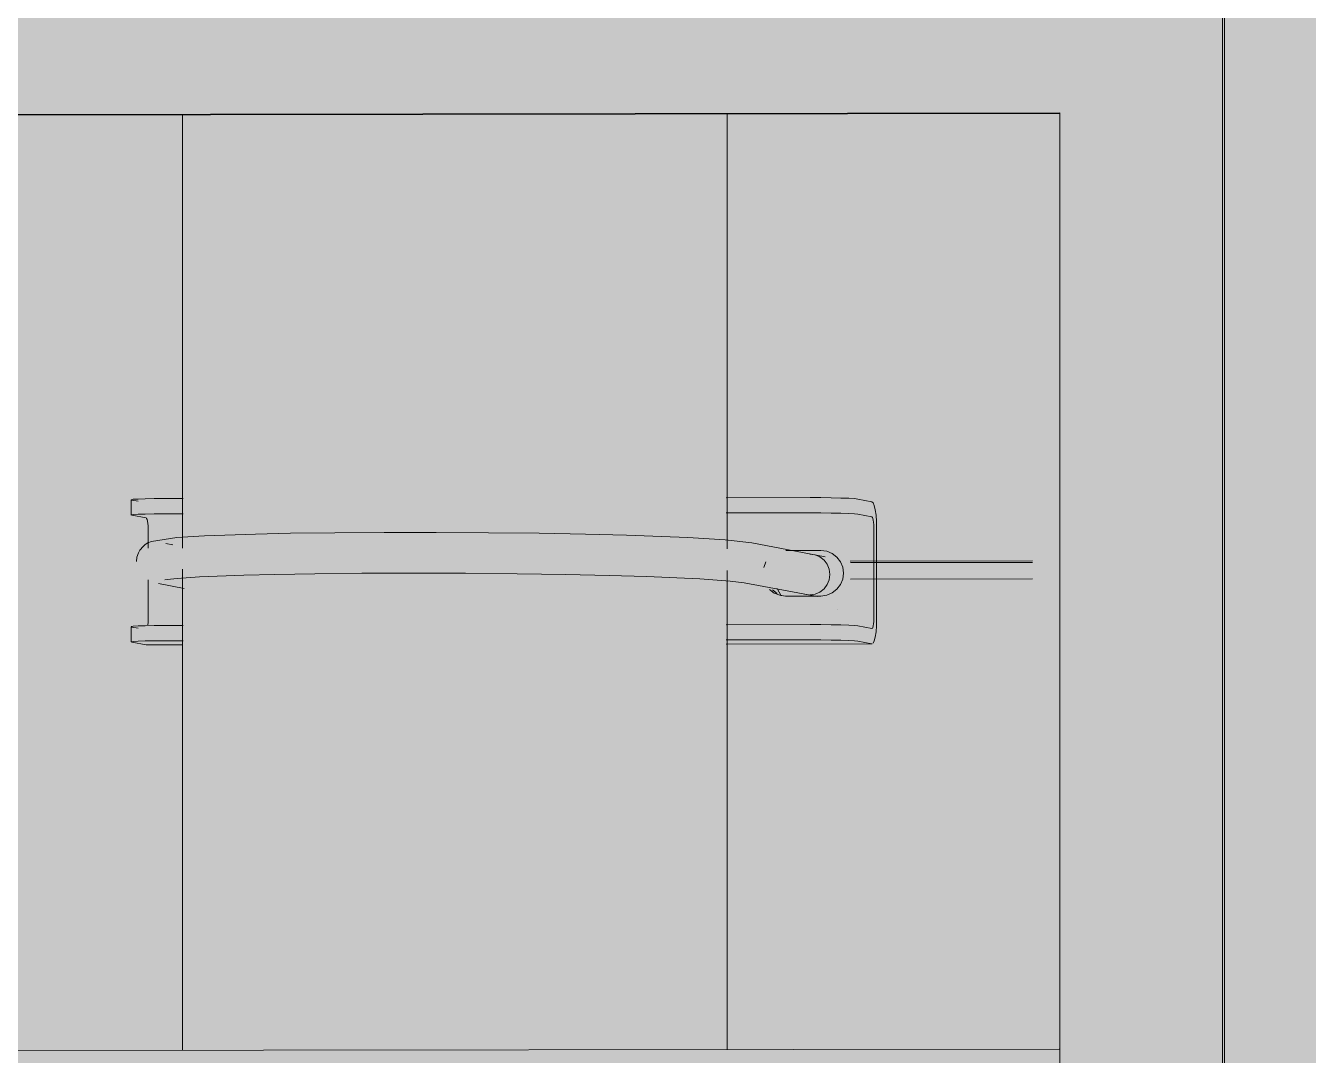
# Model space of a CAD drawing. Header units: inches. Extents: x 27328 to 52026, y -4075 to 4147.
# Drawn here: x 49625.26009 to 49625.26975, y 60.03852 to 60.04627 of the extents above; entities that cross this region are included whole.
import ezdxf

# ---------------------------------------------------------------- set-up
doc = ezdxf.new("R2010")
doc.units = ezdxf.units.IN
doc.header["$MEASUREMENT"] = 0
for name, color, linetype, lineweight in [('A-WALL-PATT', 111, 'Continuous', 9), ('L-SITE-WALL', 31, 'Continuous', 9), ('Q-SPCQ', 91, 'Continuous', 9), ('S-BEAM', 12, 'Continuous', 9), ('S-COLS', 52, 'Continuous', 9)]:
    doc.layers.add(name, color=color, linetype=linetype, lineweight=lineweight)

# ---------------------------------------------------------------- blocks, each defined once
blk = doc.blocks.new('FP_214-mezzanine - perspective')
at = {"layer": 'A-WALL-PATT'}
blk.add_line((23035.6319871, 60.0421081), (23035.6306164, 60.0421061), dxfattribs=at)

msp = doc.modelspace()

# ---------------------------------------------------------------- hatches: boundary and pattern name
at = {"layer": 'L-SITE-WALL', "lineweight": 13}
h = msp.add_hatch(color=256, dxfattribs=at)
h.paths.add_polyline_path([(49625.2410438, 60.0421938), (49625.2541896, 60.0422129), (49625.2542047, 60.0468803), (49625.2549631, 60.046904), (49625.2549631, 60.0576728), (49625.2447071, 60.0576452), (49625.2446758, 60.0566418), (49625.2410438, 60.054805), (49625.2410438, 60.0426566)], flags=0)
h.paths.add_polyline_path([(49625.2564079, 60.0422161), (49625.2600516, 60.0422214), (49625.2600516, 60.0456527), (49625.2564079, 60.0456455), (49625.2564079, 60.0426565)], flags=0)
h.paths.add_polyline_path([(49625.2654466, 60.0422292), (49625.265475, 60.04225), (49625.2654477, 60.0422376)], flags=0)
h.paths.add_polyline_path([(49625.2662991, 60.0422304), (49625.2676698, 60.042244), (49625.2676655, 60.0456647), (49625.2651656, 60.0456454), (49625.2651656, 60.0427678), (49625.2661324, 60.0427377), (49625.2661324, 60.0426463), (49625.2661574, 60.0426564), (49625.2661574, 60.0427582), (49625.2662637, 60.0427377), (49625.2662779, 60.0425438), (49625.2662991, 60.0425358), (49625.2662991, 60.042244)], flags=0)
h.paths.add_polyline_path([(49625.2698286, 60.0422355), (49625.2820828, 60.0422533), (49625.2820828, 60.0551618), (49625.2789509, 60.0567315), (49625.2789509, 60.0577202), (49625.2699059, 60.0577024), (49625.2698934, 60.053572), (49625.2698286, 60.0535516), (49625.2698286, 60.0426564)], flags=0)
h.paths.add_polyline_path([(49625.2581558, 60.052092), (49625.2574315, 60.0518975), (49625.2573969, 60.0518013), (49625.2574146, 60.0517973), (49625.2574315, 60.0507462), (49625.257526, 60.0507033), (49625.2575605, 60.0507116), (49625.2576417, 60.0507744), (49625.2576596, 60.0508417), (49625.2576417, 60.05187), (49625.2575605, 60.0519326), (49625.2575928, 60.0519535), (49625.2576596, 60.05197)], flags=0)
h.paths.add_polyline_path([(49625.2564079, 60.0468838), (49625.2599364, 60.04691), (49625.2599667, 60.0469905), (49625.2600516, 60.0469994), (49625.2600516, 60.0541413), (49625.2564748, 60.0541343), (49625.2564432, 60.0535631), (49625.2564142, 60.0535534), (49625.2564079, 60.0520889), (49625.258178, 60.052087), (49625.2581558, 60.0505493), (49625.2564079, 60.0505456), (49625.2564079, 60.0469009)], flags=0)
h.paths.add_polyline_path([(49625.2654214, 60.0468983), (49625.2654533, 60.04691), (49625.2654217, 60.0469009)], flags=0)
h.paths.add_polyline_path([(49625.2662513, 60.0505683), (49625.2669761, 60.0507628), (49625.2670153, 60.050858), (49625.2669974, 60.0518867), (49625.2669162, 60.0519493), (49625.266847, 60.0519491), (49625.2667658, 60.0518863), (49625.2667692, 60.0518139), (49625.266787, 60.0507625), (49625.2668147, 60.0507068), (49625.2662676, 60.0505723)], flags=0)
h.paths.add_polyline_path([(49625.2655602, 60.0468985), (49625.2685564, 60.0469039), (49625.2685433, 60.0505723), (49625.2683834, 60.0505671), (49625.2662513, 60.0505723), (49625.2662513, 60.0521065), (49625.2685564, 60.0521128), (49625.2685564, 60.0535892), (49625.2684332, 60.0536061), (49625.2684332, 60.0541569), (49625.2655218, 60.0541342), (49625.2651656, 60.0505428), (49625.2651656, 60.0469989), (49625.2655602, 60.0469767), (49625.2655602, 60.0469009)], flags=0)
h.paths.add_polyline_path([(49625.2564864, 60.0564989), (49625.2600516, 60.0565234), (49625.2600516, 60.0576829), (49625.2564862, 60.0576451), (49625.2564864, 60.0565234)], flags=0)
h.paths.add_polyline_path([(49625.2657582, 60.0565168), (49625.2684332, 60.0565233), (49625.2684332, 60.0576994), (49625.265875, 60.0576944), (49625.2657588, 60.0565234)], flags=0)
at = {"layer": 'Q-SPCQ'}
h = msp.add_hatch(color=256, dxfattribs=at)
h.paths.add_polyline_path([(49625.2406545, 60.0341776), (49625.2560117, 60.0341956), (49625.2556379, 60.0347263), (49625.2555821, 60.0348112), (49625.2412656, 60.0347941), (49625.2412656, 60.0575797), (49625.2610862, 60.0576189), (49625.2610073, 60.0582349), (49625.2406545, 60.0581813), (49625.2406545, 60.0369503)], flags=0)
h.paths.add_polyline_path([(49625.2645085, 60.0342056), (49625.2828844, 60.0342271), (49625.2828844, 60.0582786), (49625.2611644, 60.0582353), (49625.2612433, 60.0576192), (49625.2822715, 60.0576607), (49625.2822715, 60.0348431), (49625.2645085, 60.0348219), (49625.2645085, 60.0342705)], flags=0)
h.paths.add_polyline_path([(49625.2544116, 60.035734), (49625.2549775, 60.0357347), (49625.2544116, 60.0367742), (49625.2544116, 60.0359705)], flags=0)
h.paths.add_polyline_path([(49625.2649972, 60.035747), (49625.2691003, 60.035752), (49625.2691003, 60.0468474), (49625.2544116, 60.0468239), (49625.2544116, 60.0375212), (49625.2555584, 60.0375857), (49625.2556351, 60.0375874), (49625.2556351, 60.0455936), (49625.2678757, 60.0456127), (49625.2678757, 60.0369833), (49625.2656604, 60.0369501), (49625.2650451, 60.0358339)], flags=0)
at = {"layer": 'Q-SPCQ', "transparency": 33554496}
h = msp.add_hatch(color=256, dxfattribs=at)
h.paths.add_polyline_path([(49625.2406703, 60.0341754), (49625.2560134, 60.0341934), (49625.2556378, 60.0347263), (49625.2555835, 60.034809), (49625.2412814, 60.0347919), (49625.2412814, 60.057576), (49625.2610866, 60.0576151), (49625.2610077, 60.0582312), (49625.2406703, 60.0581813), (49625.2406703, 60.0369503)], flags=0)
h.paths.add_polyline_path([(49625.2645084, 60.0342034), (49625.2828975, 60.0342249), (49625.2828975, 60.0582749), (49625.2611648, 60.0582315), (49625.2612437, 60.0576154), (49625.2822847, 60.057657), (49625.2822847, 60.0348409), (49625.2645084, 60.0348196), (49625.2645084, 60.0342706)], flags=0)
h.paths.add_polyline_path([(49625.2544266, 60.0357317), (49625.2549787, 60.0357324), (49625.2544266, 60.0367466), (49625.2544266, 60.0358497)], flags=0)
h.paths.add_polyline_path([(49625.2649958, 60.0357447), (49625.2691143, 60.0357497), (49625.2691143, 60.0468444), (49625.2544266, 60.0468209), (49625.2544266, 60.0375225), (49625.255573, 60.0375857), (49625.25565, 60.0375874), (49625.25565, 60.0455906), (49625.2678898, 60.0456098), (49625.2678898, 60.0369809), (49625.2656603, 60.0369501), (49625.265045, 60.0358339)], flags=0)
h = msp.add_hatch(color=256, dxfattribs=at)
h.paths.add_polyline_path([(49625.2412656, 60.0347941), (49625.2555717, 60.0348271), (49625.2549775, 60.0357347), (49625.2544116, 60.035734), (49625.2544116, 60.0367742), (49625.2542308, 60.0370823), (49625.2540217, 60.0371295), (49625.2539455, 60.0373277), (49625.2540249, 60.0374587), (49625.2541441, 60.0375091), (49625.2544116, 60.0375212), (49625.2544116, 60.0468239), (49625.2691003, 60.0468474), (49625.2691003, 60.035752), (49625.2649972, 60.035747), (49625.264737, 60.0353412), (49625.2645085, 60.0349947), (49625.2645085, 60.0348219), (49625.2822715, 60.0348431), (49625.2822715, 60.0576607), (49625.2612433, 60.0576192), (49625.2618264, 60.0529975), (49625.2617594, 60.0528438), (49625.261751, 60.0526951), (49625.2616771, 60.0530088), (49625.2610862, 60.0576189), (49625.2412656, 60.0575797), (49625.2412656, 60.0369503)], flags=0)
h.paths.add_polyline_path([(49625.2658885, 60.0373712), (49625.2659149, 60.0372739), (49625.2659752, 60.0372741), (49625.2659039, 60.0373539)], flags=0)
h.paths.add_polyline_path([(49625.2659199, 60.0370746), (49625.2658885, 60.037177), (49625.2657931, 60.0370955), (49625.2658179, 60.0370766), (49625.2659077, 60.0370749)], flags=0)
h.paths.add_polyline_path([(49625.2656771, 60.0369805), (49625.2678757, 60.0369833), (49625.2678757, 60.0456127), (49625.2556351, 60.0455936), (49625.2556351, 60.0375854), (49625.2565823, 60.0376085), (49625.2576115, 60.0376211), (49625.2589412, 60.0376291), (49625.2601112, 60.037626), (49625.261532, 60.0376137), (49625.2624905, 60.0376018), (49625.2658179, 60.0374421), (49625.2659143, 60.0374026), (49625.2659199, 60.0374094), (49625.2660074, 60.0372239), (49625.2658885, 60.0370622), (49625.2656801, 60.0369858)], flags=0)
h.paths.add_polyline_path([(49625.2631307, 60.0468379), (49625.2631311, 60.0468379), (49625.2629593, 60.0475655)], flags=0)
at = {"layer": 'Q-SPCQ'}
h = msp.add_hatch(color=256, dxfattribs=at)
h.paths.add_polyline_path([(49625.2645885, 60.0348233), (49625.2653379, 60.0348447), (49625.2653066, 60.0357466), (49625.2649819, 60.035733), (49625.2647305, 60.0353425), (49625.2645885, 60.0351221), (49625.2645885, 60.0348283)], flags=0)
h.paths.add_polyline_path([(49625.2612807, 60.0385617), (49625.2653379, 60.0385725), (49625.2653066, 60.0421059), (49625.2643379, 60.0421372), (49625.2624357, 60.0421654), (49625.2612807, 60.0420997), (49625.2612807, 60.0385724)], flags=0)
h.paths.add_polyline_path([(49625.2653379, 60.0424005), (49625.2653066, 60.0456077), (49625.2612807, 60.0455924), (49625.2612895, 60.04242), (49625.2616612, 60.0424276), (49625.2617596, 60.0424335), (49625.2632963, 60.0424403), (49625.263827, 60.0424462), (49625.2649033, 60.04241), (49625.2653066, 60.0424039)], flags=0)
h.paths.add_polyline_path([(49625.2612807, 60.0469377), (49625.26165, 60.0469446), (49625.2616757, 60.0471047), (49625.2620336, 60.0470727), (49625.2622706, 60.0470232), (49625.2622706, 60.046939), (49625.2624487, 60.0469444), (49625.2615334, 60.0540806), (49625.2612807, 60.0540713), (49625.2612807, 60.0469402)], flags=0)
h.paths.add_polyline_path([(49625.2626056, 60.0469395), (49625.2630994, 60.0469444), (49625.2631253, 60.0471069), (49625.2634796, 60.0470754), (49625.263717, 60.0470255), (49625.263717, 60.0469413), (49625.2653379, 60.0469449), (49625.2653379, 60.054088), (49625.2616917, 60.054071), (49625.2626055, 60.0469398)], flags=0)
h.paths.add_polyline_path([(49625.2613876, 60.0564421), (49625.2653379, 60.0564578), (49625.2653379, 60.0566619), (49625.265172, 60.0567236), (49625.265172, 60.0576255), (49625.2613058, 60.0576179), (49625.2613053, 60.0570824), (49625.2613856, 60.0564576)], flags=0)
for points in [[(49625.2691113, 60.0360697), (49625.2695846, 60.0360703), (49625.2695846, 60.057633), (49625.2688214, 60.0576314), (49625.2688214, 60.0468479), (49625.2691113, 60.0468215), (49625.2691113, 60.0369507)], [(49625.2696749, 60.0360681), (49625.2696426, 60.0576331), (49625.2695846, 60.057633), (49625.2696048, 60.0360702), (49625.2696687, 60.0360687)], [(49625.2698144, 60.036045), (49625.2698144, 60.0576337), (49625.2696749, 60.0576332), (49625.2696749, 60.0360681)], [(49625.2609412, 60.0425942), (49625.2611389, 60.0425977), (49625.2611389, 60.0427123), (49625.2609412, 60.0427088)], [(49625.2611389, 60.0425977), (49625.2612791, 60.0425979), (49625.2612791, 60.0427125), (49625.2611389, 60.0427123)], [(49625.2653658, 60.0426039), (49625.2659962, 60.0426048), (49625.2659962, 60.0427194), (49625.2653658, 60.0427185)], [(49625.2663313, 60.0425972), (49625.2663313, 60.0427118), (49625.2659962, 60.0427194), (49625.2659962, 60.0426048), (49625.2662873, 60.0425997)], [(49625.2655718, 60.0422405), (49625.2656353, 60.0423382), (49625.2652503, 60.04241), (49625.2646598, 60.0424276), (49625.2636382, 60.0424473), (49625.262908, 60.0424581), (49625.261057, 60.0423951), (49625.2609581, 60.042252), (49625.2617601, 60.0422972), (49625.2641193, 60.0423007), (49625.2653875, 60.0422584)], [(49625.2661461, 60.0421414), (49625.2661016, 60.0422494), (49625.2660209, 60.042283), (49625.2656353, 60.0423382), (49625.2656799, 60.04223), (49625.2661449, 60.0421417)], [(49625.2661554, 60.0418878), (49625.2661249, 60.0418981), (49625.265941, 60.0419789), (49625.2661628, 60.0420022), (49625.2662423, 60.0421066), (49625.2662253, 60.042237), (49625.2661217, 60.0423169), (49625.265851, 60.0423223), (49625.2660337, 60.0422888), (49625.2661257, 60.0422178), (49625.2661368, 60.042191), (49625.2661409, 60.042181), (49625.2661276, 60.0420489), (49625.2660794, 60.0420162), (49625.2659944, 60.0419885), (49625.2657777, 60.0419845), (49625.265816, 60.0419724), (49625.2661458, 60.0418901)], [(49625.2611401, 60.0420997), (49625.2616626, 60.0421336), (49625.2631255, 60.0421521), (49625.2648596, 60.0421221), (49625.2656353, 60.0421218), (49625.2656595, 60.0421535), (49625.2655718, 60.0422405), (49625.2648456, 60.0422829), (49625.262477, 60.0423083), (49625.2609581, 60.042252), (49625.2610213, 60.0420998)], [(49625.2659944, 60.0419885), (49625.2661016, 60.0420334), (49625.2661449, 60.0421417), (49625.2656799, 60.04223), (49625.2656353, 60.0421218), (49625.2655279, 60.0420768), (49625.2659674, 60.0419937)], [(49625.2612795, 60.0420411), (49625.2612464, 60.0421111), (49625.2611212, 60.0420705)], [(49625.2662032, 60.0418758), (49625.266198, 60.0418793), (49625.266198, 60.0418771)], [(49625.2609412, 60.0416392), (49625.2611389, 60.0416426), (49625.2611389, 60.0417572), (49625.2609412, 60.0417538)], [(49625.2611389, 60.0416426), (49625.2612791, 60.0416428), (49625.2612791, 60.0417574), (49625.2611389, 60.0417572)], [(49625.2653658, 60.0416486), (49625.2659962, 60.0416495), (49625.2659962, 60.0417641), (49625.2653658, 60.0417632)], [(49625.2663313, 60.0416421), (49625.2663313, 60.0417567), (49625.2659962, 60.0417641), (49625.2659962, 60.0416495), (49625.2662873, 60.0416446)], [(49625.256245, 60.0384777), (49625.2678716, 60.038493), (49625.2678716, 60.0385698), (49625.256245, 60.0385544)]]:
    msp.add_hatch(color=256, dxfattribs=at).paths.add_polyline_path(points, flags=0)
h = msp.add_hatch(color=256, dxfattribs=at)
h.paths.add_polyline_path([(49625.2653379, 60.0348244), (49625.2653665, 60.0348448), (49625.2653379, 60.0348285)], flags=0)
h.paths.add_polyline_path([(49625.2653379, 60.0385672), (49625.2653665, 60.0385726), (49625.2653379, 60.0385725)], flags=0)
h.paths.add_polyline_path([(49625.2653379, 60.0469444), (49625.2653665, 60.046945), (49625.2653379, 60.0469449)], flags=0)
h.paths.add_polyline_path([(49625.2653379, 60.0564501), (49625.2653665, 60.056458), (49625.2653379, 60.0564578)], flags=0)
h = msp.add_hatch(color=256, dxfattribs=at)
h.paths.add_polyline_path([(49625.2664619, 60.0416195), (49625.2664619, 60.041734), (49625.2663562, 60.041754), (49625.2663562, 60.0416394), (49625.2663964, 60.0416318)], flags=0)
h.paths.add_polyline_path([(49625.2664619, 60.0425741), (49625.2664619, 60.0426886), (49625.2663562, 60.042709), (49625.2663562, 60.0425944), (49625.2663964, 60.0425866)], flags=0)
h = msp.add_hatch(color=256, dxfattribs=at)
h.paths.add_polyline_path([(49625.2610158, 60.042487), (49625.2612782, 60.0425073), (49625.2612783, 60.0425665), (49625.2610116, 60.0425418), (49625.2610153, 60.0425069)], flags=0)
h.paths.add_polyline_path([(49625.265365, 60.0424934), (49625.2664755, 60.0425149), (49625.2664619, 60.0425741), (49625.265365, 60.0425482), (49625.265365, 60.0424974)], flags=0)
h = msp.add_hatch(color=256, dxfattribs=at)
h.paths.add_polyline_path([(49625.2610158, 60.0417999), (49625.2612782, 60.0418101), (49625.2612782, 60.0418662)], flags=0)
h.paths.add_polyline_path([(49625.2610158, 60.0417999), (49625.2612782, 60.0418682), (49625.2612508, 60.0420465), (49625.2611951, 60.0420915), (49625.2611585, 60.0421025), (49625.2610158, 60.0420709), (49625.2610158, 60.0419204)], flags=0)
h.paths.add_polyline_path([(49625.2664759, 60.0418078), (49625.2664759, 60.042495), (49625.2658151, 60.0423222), (49625.2661631, 60.0422997), (49625.2662426, 60.0421955), (49625.2662255, 60.0420651), (49625.2661219, 60.0419849), (49625.265926, 60.0419788), (49625.2658825, 60.0419605), (49625.2663961, 60.0418283)], flags=0)
h.paths.add_polyline_path([(49625.265365, 60.0418062), (49625.2663961, 60.0418277), (49625.2656916, 60.0420288), (49625.2656333, 60.0420569), (49625.2655652, 60.0420826), (49625.2655695, 60.042117), (49625.265365, 60.0420671), (49625.265365, 60.0419202)], flags=0)
h.paths.add_polyline_path([(49625.2656439, 60.0421674), (49625.2656333, 60.0423387), (49625.2655776, 60.0422331), (49625.2656333, 60.0421779)], flags=0)
h.paths.add_polyline_path([(49625.2658017, 60.0423248), (49625.2663961, 60.0424949), (49625.265365, 60.0424934), (49625.2653847, 60.0423957), (49625.2657291, 60.0423387)], flags=0)
h.paths.add_polyline_path([(49625.2610158, 60.0423401), (49625.2610991, 60.0424014), (49625.2612291, 60.0424321), (49625.2610158, 60.042487), (49625.2610158, 60.0423958)], flags=0)
h.paths.add_polyline_path([(49625.2612782, 60.0424216), (49625.2612782, 60.0424874), (49625.2610158, 60.042487), (49625.2612754, 60.0424223)], flags=0)
h = msp.add_hatch(color=256, dxfattribs=at)
h.paths.add_polyline_path([(49625.2663307, 60.0417339), (49625.2664718, 60.0417545), (49625.2664759, 60.0418078), (49625.265365, 60.0417828), (49625.265365, 60.0417634), (49625.2663307, 60.0417358)], flags=0)
h.paths.add_polyline_path([(49625.261013, 60.0417561), (49625.2612782, 60.0417816), (49625.2612782, 60.0418003), (49625.2610153, 60.0417803), (49625.2610131, 60.0417569)], flags=0)
at = {"layer": 'S-COLS'}
h = msp.add_hatch(color=256, dxfattribs=at)
h.paths.add_polyline_path([(49625.2600556, 60.0386044), (49625.2610782, 60.0386164), (49625.2610782, 60.041659), (49625.26074, 60.041691), (49625.2607588, 60.0418016), (49625.2608152, 60.0418352), (49625.2607988, 60.0421948), (49625.2607638, 60.0423132), (49625.2608155, 60.0424435), (49625.260801, 60.0426141), (49625.2608155, 60.0426402), (49625.26074, 60.0426472), (49625.26074, 60.0427571), (49625.2610782, 60.0427619), (49625.2610782, 60.0456533), (49625.2600556, 60.0456444), (49625.2600556, 60.0386164)], flags=0)
h.paths.add_polyline_path([(49625.2600556, 60.0469896), (49625.2610782, 60.0469983), (49625.2610782, 60.054142), (49625.2600556, 60.054133), (49625.2600556, 60.0469938)], flags=0)
h.paths.add_polyline_path([(49625.2600556, 60.0565045), (49625.2610255, 60.0565221), (49625.2610027, 60.0567001), (49625.260914, 60.0567151), (49625.2606123, 60.0576827), (49625.2600556, 60.0576475), (49625.2600556, 60.0565221)], flags=0)

# ---------------------------------------------------------------- linework, layer by layer
at = {"layer": 'L-SITE-WALL', "lineweight": 13}
msp.add_line((49625.26767, 60.0422323), (49625.2662994, 60.0422303), dxfattribs=at)
at = {"layer": 'Q-SPCQ'}
for p, q in [((49625.2691003, 60.0468474), (49625.2691003, 60.035752)), ((49625.2691003, 60.035752), (49625.2691003, 60.0468474)), ((49625.2691143, 60.0468346), (49625.2691143, 60.035751)), ((49625.2691143, 60.0468346), (49625.2691143, 60.035751)), ((49625.2678757, 60.0456127), (49625.2556351, 60.0455936)), ((49625.2556351, 60.0455936), (49625.2678757, 60.0456127)), ((49625.2678756, 60.0456098), (49625.25565, 60.0455906)), ((49625.2678756, 60.0456098), (49625.25565, 60.0455906)), ((49625.2653736, 60.0456076), (49625.2653736, 60.0423353)), ((49625.2678757, 60.0369833), (49625.2678757, 60.0456127)), ((49625.2678757, 60.0456127), (49625.2678757, 60.0369833)), ((49625.2612761, 60.0423395), (49625.2612761, 60.0456011)), ((49625.2611389, 60.0427123), (49625.2612791, 60.0427125)), ((49625.2653658, 60.0427185), (49625.2659962, 60.0427194)), ((49625.2664619, 60.0426886), (49625.2663562, 60.042709)), ((49625.2608881, 60.0425884), (49625.2608881, 60.0427029)), ((49625.2608932, 60.042701), (49625.2609408, 60.042692)), ((49625.2610014, 60.0425661), (49625.2608932, 60.0425864)), ((49625.2612791, 60.0425979), (49625.2611389, 60.0425977)), ((49625.2659962, 60.0426048), (49625.2653658, 60.0426039)), ((49625.2663562, 60.0425944), (49625.2664619, 60.0425741)), ((49625.2610158, 60.0423401), (49625.2610158, 60.042487)), ((49625.2664759, 60.042495), (49625.2664759, 60.0418078)), ((49625.2664971, 60.0418038), (49625.2664971, 60.0424909)), ((49625.2611507, 60.0423735), (49625.2612031, 60.0423637)), ((49625.2655578, 60.0423798), (49625.2661089, 60.0422748)), ((49625.2658151, 60.0423222), (49625.2660777, 60.0423226)), ((49625.2656474, 60.0421946), (49625.2656645, 60.0422361)), ((49625.2612761, 60.0385615), (49625.2612761, 60.042181)), ((49625.2653736, 60.0421723), (49625.2653736, 60.0385671)), ((49625.2610158, 60.0417999), (49625.2610158, 60.0421004)), ((49625.2612875, 60.0420369), (49625.2610949, 60.0420726)), ((49625.2660522, 60.0419748), (49625.265501, 60.0420791)), ((49625.2657486, 60.0420351), (49625.2657793, 60.0419816)), ((49625.2657128, 60.0420247), (49625.2657481, 60.0419975)), ((49625.2660777, 60.041979), (49625.2658123, 60.0419786)), ((49625.265966, 60.0419912), (49625.2659551, 60.0419937)), ((49625.2608881, 60.0416335), (49625.2608881, 60.041748)), ((49625.2609408, 60.0417374), (49625.2608932, 60.0417461)), ((49625.2611389, 60.0417572), (49625.2612791, 60.0417574)), ((49625.2653658, 60.0417632), (49625.2659962, 60.0417641)), ((49625.2663562, 60.041754), (49625.2664619, 60.041734)), ((49625.2659962, 60.0416495), (49625.2653658, 60.0416486)), ((49625.2608932, 60.0416316), (49625.2610014, 60.0416117)), ((49625.2612786, 60.0416119), (49625.261003, 60.0416115)), ((49625.2612791, 60.0416428), (49625.2611389, 60.0416426)), ((49625.2664634, 60.0416193), (49625.2653653, 60.0416177)), ((49625.2664619, 60.0416195), (49625.2663562, 60.0416394)), ((49625.2565781, 60.0385548), (49625.2678716, 60.0385698))]:
    msp.add_line(p, q, dxfattribs=at)
for points in [[(49625.2608932, 60.042701, 0), (49625.2608885, 60.0427038, 0), (49625.2609049, 60.0427065, 0), (49625.2609412, 60.0427088, 0), (49625.2609949, 60.0427106, 0), (49625.2610623, 60.0427118, 0), (49625.2611389, 60.0427123, 0)], [(49625.2659962, 60.0427194, 0), (49625.2660767, 60.0427192, 0), (49625.2661555, 60.0427182, 0), (49625.2662274, 60.0427165, 0), (49625.2662873, 60.0427144, 0), (49625.2663313, 60.0427118, 0), (49625.2663562, 60.042709, 0)], [(49625.2664971, 60.0424909, 0), (49625.2664959, 60.0425406, 0), (49625.2664924, 60.0425873, 0), (49625.2664868, 60.0426279, 0), (49625.2664795, 60.0426596, 0), (49625.266471, 60.0426804, 0), (49625.2664619, 60.0426886, 0)], [(49625.2611389, 60.0425977, 0), (49625.2610623, 60.0425972, 0), (49625.2609949, 60.042596, 0), (49625.2609412, 60.0425942, 0), (49625.2609049, 60.0425919, 0), (49625.2608885, 60.0425892, 0), (49625.2608932, 60.0425864, 0)], [(49625.2610158, 60.042487, 0), (49625.2610153, 60.0425069, 0), (49625.2610139, 60.0425256, 0), (49625.2610116, 60.0425418, 0), (49625.2610086, 60.0425545, 0), (49625.2610051, 60.0425628, 0), (49625.2610014, 60.0425661, 0)], [(49625.2663562, 60.0425944, 0), (49625.2663313, 60.0425972, 0), (49625.2662873, 60.0425997, 0), (49625.2662274, 60.0426019, 0), (49625.2661555, 60.0426035, 0), (49625.2660767, 60.0426045, 0), (49625.2659962, 60.0426048, 0)], [(49625.2664619, 60.0425741, 0), (49625.2664655, 60.0425708, 0), (49625.2664689, 60.0425625, 0), (49625.2664718, 60.0425498, 0), (49625.2664741, 60.0425335, 0), (49625.2664755, 60.0425149, 0), (49625.2664759, 60.042495, 0)], [(49625.2655576, 60.0423798, 0), (49625.265357, 60.0424026, 0), (49625.2650774, 60.0424194, 0), (49625.2646161, 60.0424366, 0), (49625.2643074, 60.0424445, 0), (49625.2639572, 60.042451, 0), (49625.263577, 60.0424555, 0), (49625.2631824, 60.0424579, 0), (49625.2627913, 60.0424578, 0), (49625.2624216, 60.0424553, 0), (49625.2620885, 60.0424508, 0), (49625.2618239, 60.042445, 0), (49625.2614397, 60.0424315, 0), (49625.2612333, 60.0424188, 0), (49625.2610404, 60.0423891, 0), (49625.261015, 60.0423782, 0), (49625.2609944, 60.0423656, 0), (49625.2609777, 60.0423519, 0), (49625.2609543, 60.0423244, 0), (49625.2609426, 60.0423036, 0), (49625.2609315, 60.0422705, 0), (49625.2609281, 60.0422387, 0)], [(49625.2660777, 60.0423226, 0), (49625.2661219, 60.0423168, 0), (49625.2661631, 60.0422997, 0), (49625.2661984, 60.0422725, 0), (49625.2662255, 60.0422369, 0), (49625.2662426, 60.0421955, 0), (49625.2662484, 60.042151, 0), (49625.2662426, 60.0421066, 0), (49625.2662255, 60.0420651, 0), (49625.2661984, 60.0420295, 0), (49625.2661631, 60.0420021, 0), (49625.2661219, 60.0419849, 0), (49625.2660777, 60.041979, 0)], [(49625.2659944, 60.0422939, 0), (49625.2660337, 60.0422888, 0), (49625.2660702, 60.0422736, 0), (49625.2661016, 60.0422494, 0), (49625.2661257, 60.0422178, 0), (49625.2661409, 60.042181, 0), (49625.2661461, 60.0421414, 0), (49625.2661409, 60.0421019, 0), (49625.2661257, 60.0420651, 0), (49625.2661016, 60.0420334, 0), (49625.2660702, 60.0420091, 0), (49625.2660337, 60.0419938, 0), (49625.2659944, 60.0419885, 0)], [(49625.2655014, 60.042079, 0), (49625.2653952, 60.0420921, 0), (49625.2651679, 60.0421079, 0), (49625.2647665, 60.0421252, 0), (49625.2644856, 60.0421336, 0), (49625.2641581, 60.0421408, 0), (49625.2637929, 60.0421465, 0), (49625.2634038, 60.0421501, 0), (49625.263008, 60.0421514, 0), (49625.262624, 60.0421502, 0), (49625.2622692, 60.0421468, 0), (49625.2619692, 60.0421417, 0), (49625.2617355, 60.0421358, 0), (49625.2614033, 60.0421226, 0), (49625.2612338, 60.0421111, 0), (49625.261159, 60.0421025, 0), (49625.2611408, 60.0420999, 0)], [(49625.2658123, 60.0419786, 0), (49625.2657681, 60.0419844, 0), (49625.265727, 60.0420015, 0), (49625.2656916, 60.0420288, 0)], [(49625.2608932, 60.0417461, 0), (49625.2608885, 60.0417489, 0), (49625.2609049, 60.0417515, 0), (49625.2609412, 60.0417538, 0), (49625.2609949, 60.0417556, 0), (49625.2610623, 60.0417567, 0), (49625.2611389, 60.0417572, 0)], [(49625.2610139, 60.0417621, 0), (49625.2610153, 60.0417803, 0), (49625.2610158, 60.0417999, 0)], [(49625.2659962, 60.0417641, 0), (49625.2660767, 60.0417639, 0), (49625.2661555, 60.0417629, 0), (49625.2662274, 60.0417613, 0), (49625.2662873, 60.0417592, 0), (49625.2663313, 60.0417567, 0), (49625.2663562, 60.041754, 0)], [(49625.2664759, 60.0418078, 0), (49625.2664755, 60.0417881, 0), (49625.2664741, 60.0417699, 0), (49625.2664718, 60.0417545, 0), (49625.2664689, 60.0417429, 0), (49625.2664655, 60.041736, 0)], [(49625.266471, 60.0416243, 0), (49625.2664795, 60.0416418, 0), (49625.2664868, 60.0416707, 0), (49625.2664924, 60.0417092, 0), (49625.2664959, 60.0417546, 0), (49625.2664971, 60.0418038, 0)], [(49625.2663562, 60.0416394, 0), (49625.2663313, 60.0416421, 0), (49625.2662873, 60.0416446, 0), (49625.2662274, 60.0416467, 0), (49625.2661555, 60.0416483, 0), (49625.2660767, 60.0416493, 0), (49625.2659962, 60.0416495, 0)], [(49625.2611389, 60.0416426, 0), (49625.2610623, 60.0416421, 0), (49625.2609949, 60.0416409, 0), (49625.2609412, 60.0416392, 0), (49625.2609049, 60.0416369, 0), (49625.2608885, 60.0416343, 0), (49625.2608932, 60.0416316, 0)]]:
    msp.add_polyline3d(points, dxfattribs=at)
at = {"layer": 'S-BEAM'}
msp.add_line((49625.2662992, 60.042241), (49625.2676699, 60.042243), dxfattribs=at)

# ---------------------------------------------------------------- block references
at = {"layer": 'L-SITE-WALL'}
msp.add_blockref('FP_214-mezzanine - perspective', (26589.6356829, 0), dxfattribs=at)

doc.saveas('drawing.dxf')
